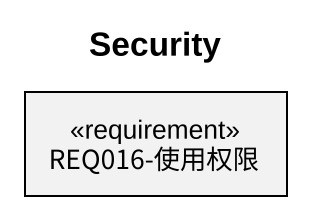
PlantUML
@startuml
title Security
hide circle
hide empty members
class "REQ016-使用权限" as REQ016_使用权限 <<requirement>>
@enduml
